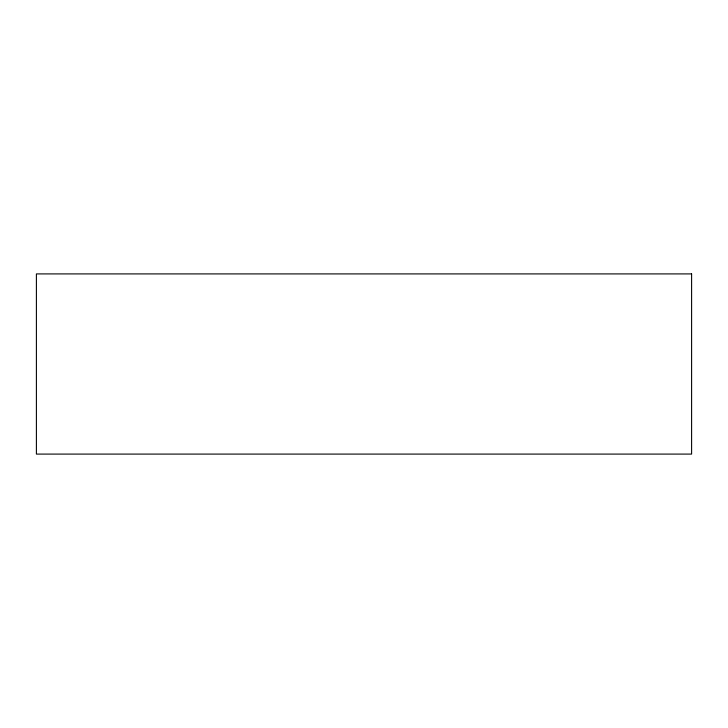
<?xml version="1.0" encoding="UTF-8"?>
<svg xmlns="http://www.w3.org/2000/svg" width="728" height="728" viewBox="0 0 728 728"><rect width="100%" height="100%" fill="white"/><g stroke="black" fill="none" stroke-linecap="round" stroke-linejoin="round"><path stroke-width="1.09" d="M691.6 273.91L36.4 273.91L36.4 454.09L691.6 454.09L691.6 273.91"/></g></svg>
